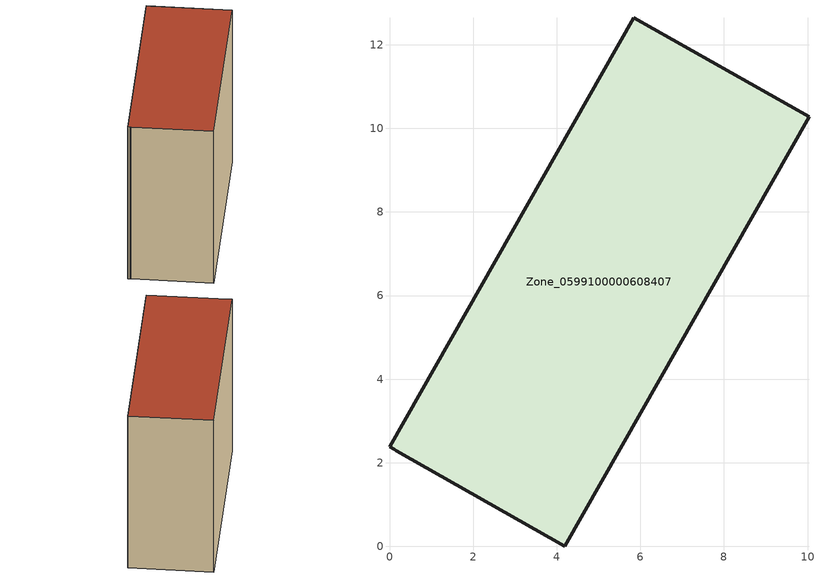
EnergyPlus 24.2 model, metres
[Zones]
Zone_0599100000608407
 floor ground (C_G): 4.19,0 0.17,2.29 0.11,2.32 0,2.38 5.84,12.65 10.03,10.27 z0
 wall outside (C_F): 10.03,10.27 5.84,12.65 0,2.38 0.11,2.32 0.17,2.29 4.19,0 10.03,10.27 z0:10.29
 roof outside (C_R): 0.17,2.29 4.19,0 10.03,10.27 5.84,12.65 0,2.38 0.11,2.32 z10.29
[BUILDING]
Pand.0599100000608407: North Axis=0; Terrain=City; Loads Convergence Tolerance Value=0.04; Temperature Convergence Tolerance Value=0.4; Solar Distribution=FullExterior; Maximum Number of Warmup Days=25; Minimum Number of Warmup Days=1
[Site:Location]
Rotterdam.The.Hague.AP_ZH_NLD Design_Conditions: Latitude=51.96; Longitude=4.45; Time Zone=1; Elevation=-4.5
[SITE:GROUNDTEMPERATURE:BUILDINGSURFACE]
18, 18, 18, 18, 18, 18, 18, 18, 18, 18, 18, 18
[MATERIAL] Thermal Absorptance=0.9; Solar Absorptance=0.7; Visible Absorptance=0.7
Name | Roughness | Thickness | Conductivity | Density | Specific Heat
G.TI.1946 | MediumSmooth | 0.15 | 1 | 540 | 1210
F.TI.1946 | Rough | 0.3 | 0.857143 | 1920 | 840
R.TI.1946 | MediumRough | 0.2 | 0.1 | 1500 | 1000
[CONSTRUCTION]
C_G: G.TI.1946
C_F: F.TI.1946
C_R: R.TI.1946
[ZONE]
Zone_0599100000608407: Type=1; Multiplier=1; Ceiling Height=Autocalculate; Volume=Autocalculate; Floor Area=autocalculate; Part of Total Floor Area=Yes
[ZONEINFILTRATION:DESIGNFLOWRATE]
Infil_Zone_0599100000608407: Zone or ZoneList or Space or SpaceList=Zone_0599100000608407; Schedule=AlwaysOn; Design Flow Rate Calculation Method=Flow/Area; Flow Rate per Floor Area=0.003; Constant Term Coefficient=1; Temperature Term Coefficient=0; Velocity Term Coefficient=0; Velocity Squared Term Coefficient=0
[HVACTEMPLATE:ZONE:IDEALLOADSAIRSYSTEM]
Zone_0599100000608407: Maximum Heating Supply Air Temperature=50; Minimum Cooling Supply Air Temperature=13; Maximum Heating Supply Air Humidity Ratio=0.0156; Minimum Cooling Supply Air Humidity Ratio=0.0077; Heating Limit=NoLimit; Cooling Limit=NoLimit; Dehumidification Control Type=ConstantSensibleHeatRatio; Cooling Sensible Heat Ratio=0.7; Dehumidification Setpoint=60; Humidification Control Type=None; Humidification Setpoint=30; Outdoor Air Method=None; Outdoor Air Flow Rate per Person=0.00944; Outdoor Air Flow Rate per Zone Floor Area=0; Outdoor Air Flow Rate per Zone=0; Demand Controlled Ventilation Type=None; Outdoor Air Economizer Type=NoEconomizer; Heat Recovery Type=None; Sensible Heat Recovery Effectiveness=0.7; Latent Heat Recovery Effectiveness=0.65
[ZONECONTROL:THERMOSTAT]
ThermostatControl_Zone_0599100000608407: Zone or ZoneList=Zone_0599100000608407; Control Type Schedule=DualSetpointControlType; Control 1=Thermostat_Zone_0599100000608407; Temperature Difference Between Cutout And Setpoint=0
[THERMOSTATSETPOINT:DUALSETPOINT]
Thermostat_Zone_0599100000608407: Heating Setpoint Temperature Schedule=HeatingSetpoint_Zone_0599100000608407; Cooling Setpoint Temperature Schedule=CoolingSetpoint_Zone_0599100000608407
[SCHEDULE:COMPACT]
HeatingSetpoint_Zone_0599100000608407: Through: 12/31, For: AllDays, Until: 24:00, 21
CoolingSetpoint_Zone_0599100000608407: Through: 12/31, For: AllDays, Until: 24:00, 24
DualSetpointControlType: Through: 12/31, For: AllDays, Until: 24:00, 4
AlwaysOn: Through: 12/31, For: AllDays, Until: 24:00, 1
